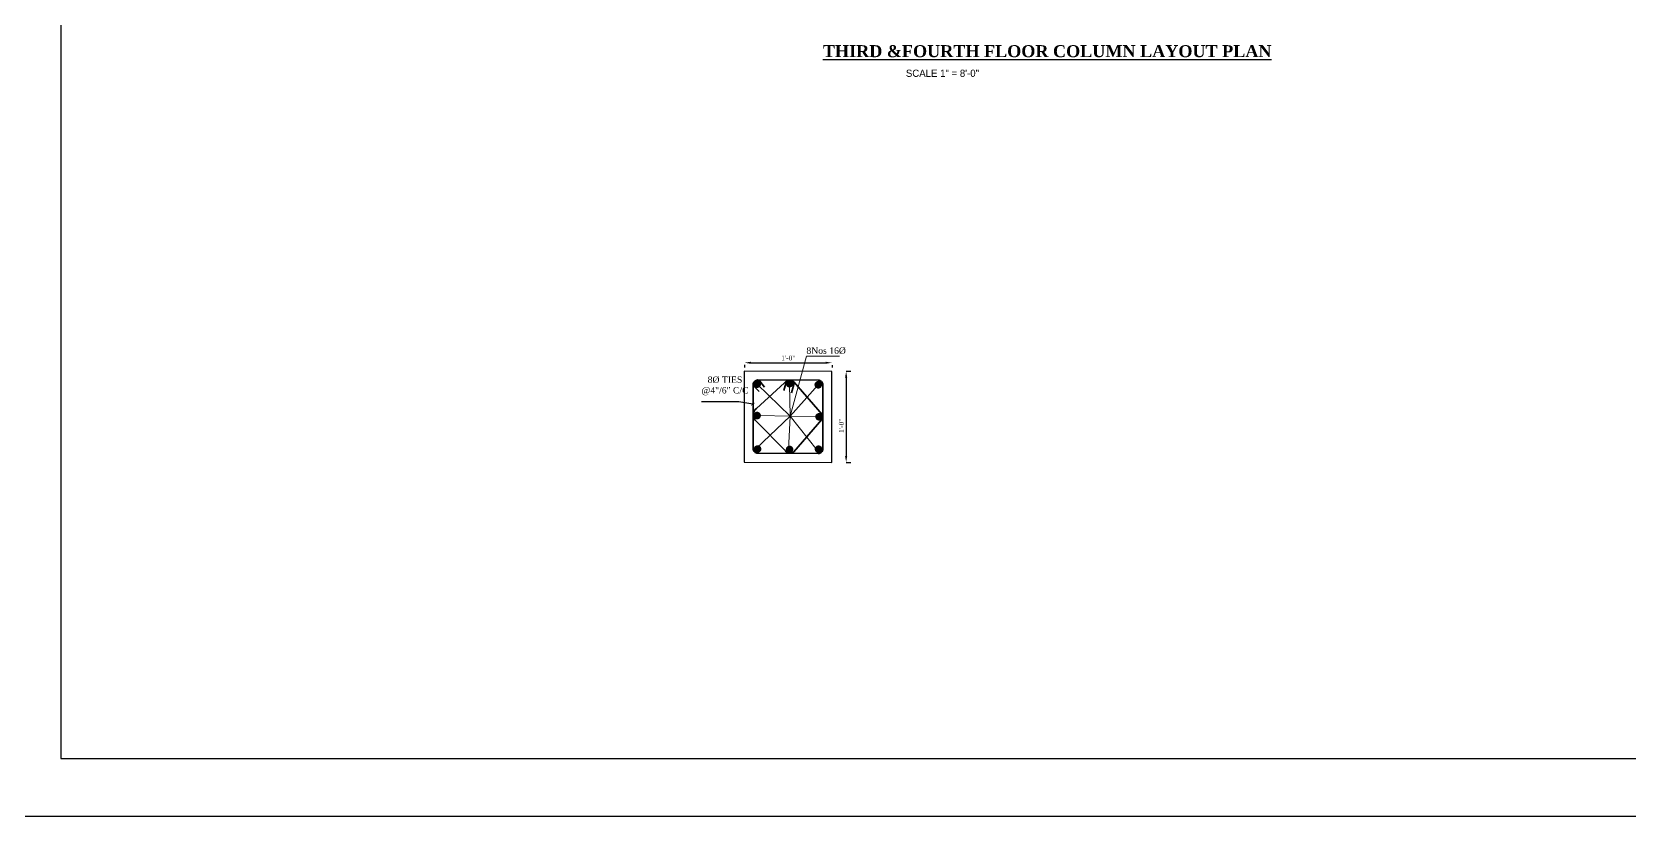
# Model space of a CAD drawing. Extents: x -2338379 to 930990, y -818978 to 106940.
# Drawn here: x 397297 to 399293, y -205212 to -204232 of the extents above; entities that cross this region are included whole.
import ezdxf

# ---------------------------------------------------------------- set-up
doc = ezdxf.new("R2010")
doc.units = 0
doc.header["$MEASUREMENT"] = 0
doc.header["$PDMODE"] = 34
doc.layers.get('0').update_dxf_attribs({"linetype": 'CONTINUOUS', "lineweight": 30})
doc.layers.get('DEFPOINTS').update_dxf_attribs({"linetype": 'CONTINUOUS'})
for name, color, linetype, lineweight in [('DIM', 6, 'CONTINUOUS', 20), ('Dimension', 35, 'CONTINUOUS', 9), ('ope', 1, 'CONTINUOUS', 20), ('rcc', 252, 'CONTINUOUS', 30), ('REIN FORCE BAR', 91, 'CONTINUOUS', 35), ('stair', 4, 'CONTINUOUS', 18), ('TEXT', 7, 'CONTINUOUS', 30), ('WALL', 1, 'CONTINUOUS', 40)]:
    doc.layers.add(name, color=color, linetype=linetype, lineweight=lineweight)
doc.styles.get("Standard").update_dxf_attribs({"font": 'times.ttf', "height": 6})
doc.styles.add('STYLUSBT', font='stylu.ttf', dxfattribs={"height": 9})
doc.dimstyles.get("Standard").update_dxf_attribs({"dimscale": 0.5, "dimtxt": 12, "dimasz": 4, "dimexe": 6, "dimexo": 6, "dimgap": 3, "dimtad": 1, "dimdec": 1, "dimzin": 11, "dimdsep": 46, "dimlunit": 4, "dimtxsty": 'Standard', "dimblk1": 'ARCHTICK', "dimblk2": 'ARCHTICK', "dimsah": 1, "dimcen": 2.5, "dimdle": 6, "dimclrd": 6, "dimclre": 6, "dimclrt": 7, "dimazin": 0, "dimtfac": 1, "dimtdec": 1, "dimtix": 1, "dimtmove": 1, "dimatfit": 3, "dimldrblk": 'ARCHTICK', "dimfxl": 1, "dimtolj": 1, "dimtzin": 0, "dimarcsym": 0})
doc.dimstyles.new('Standard$0', dxfattribs={"dimtxt": 6, "dimasz": 4, "dimexe": 3, "dimexo": 6, "dimgap": 3, "dimtad": 1, "dimdec": 1, "dimzin": 0, "dimdsep": 46, "dimlunit": 4, "dimtxsty": 'Standard', "dimcen": 0.09, "dimclrd": 6, "dimclre": 6, "dimclrt": 7, "dimadec": 0, "dimazin": 0, "dimtfac": 1, "dimtdec": 1, "dimtix": 1, "dimtofl": 0, "dimtmove": 1, "dimatfit": 3, "dimfxl": 1, "dimtolj": 1, "dimtzin": 0, "dimlwd": 18, "dimlwe": 18, "dimarcsym": 0})

# ---------------------------------------------------------------- blocks, each defined once
blk = doc.blocks.new('*D362')
at = {"layer": 'DEFPOINTS', "color": 0, "lineweight": 30, "transparency": 16777216}
for p in [(398187.5, -204630.5), (398296.9, -204630.7), (398296.9, -204645.7)]:
    blk.add_point(p, dxfattribs=at)
at = {"layer": 'ope', "color": 6, "lineweight": -2, "transparency": 16777216}
for p, q in [((398187.5, -204648.5), (398187.5, -204651.7)), ((398195.5, -204645.7), (398288.9, -204645.7)), ((398296.9, -204648.7), (398296.9, -204651.7))]:
    blk.add_line(p, q, dxfattribs=at)
at = {"layer": 'ope', "color": 6, "lineweight": 30, "transparency": 16777216}
for points in [[(398195.5, -204644.4), (398195.5, -204647), (398187.5, -204645.7)], [(398288.9, -204644.4), (398288.9, -204647), (398296.9, -204645.7)]]:
    blk.add_solid(points, dxfattribs=at)
at = {"layer": 'ope', "color": 7, "transparency": 16777216, "insert": (398242.2, -204639.7), "char_height": 6, "attachment_point": 5}
blk.add_mtext('\\A1;1\'-0"', dxfattribs=at)
blk = doc.blocks.new('*D363')
at = {"layer": 'DEFPOINTS', "color": 0, "lineweight": 30, "transparency": 16777216}
for p in [(398296.6, -204656.4), (398296.6, -204770.2), (398314.6, -204770.2)]:
    blk.add_point(p, dxfattribs=at)
at = {"layer": 'ope', "color": 6, "lineweight": -2, "transparency": 16777216}
for p, q in [((398314.6, -204656.4), (398320.6, -204656.4)), ((398314.6, -204664.4), (398314.6, -204762.2)), ((398314.6, -204770.2), (398320.6, -204770.2))]:
    blk.add_line(p, q, dxfattribs=at)
at = {"layer": 'ope', "color": 6, "lineweight": 30, "transparency": 16777216}
for points in [[(398313.2, -204664.4), (398315.9, -204664.4), (398314.6, -204656.4)], [(398313.2, -204762.2), (398315.9, -204762.2), (398314.6, -204770.2)]]:
    blk.add_solid(points, dxfattribs=at)
at = {"layer": 'ope', "color": 7, "transparency": 16777216, "insert": (398308.5, -204724.5), "char_height": 6, "attachment_point": 5, "rotation": 90}
blk.add_mtext('\\A1;1\'-0"', dxfattribs=at)
blk = doc.blocks.new('_ARCHTICK')
at = {"color": 0, "linetype": 'ByBlock', "const_width": 0.15}
blk.add_lwpolyline([(-0.5, -0.5), (0.5, 0.5)], dxfattribs=at)

msp = doc.modelspace()

# ---------------------------------------------------------------- linework, layer by layer
at = {"color": 3}
for points in [[(400438.42, -205212.39), (400438.42, -202965.99), (397260.82, -202965.99), (397260.82, -205212.39)], [(400366.42, -205140.39), (400366.42, -203037.99), (397332.82, -203037.99), (397332.82, -205140.39)]]:
    msp.add_lwpolyline(points, close=True, dxfattribs=at)
at = {"layer": 'Dimension', "color": 2}
for p, q in [((398244.66, -204712.28), (398265.07, -204637.34)), ((398265.07, -204637.34), (398306.25, -204637.34)), ((398203.49, -204672.44), (398244.66, -204712.28)), ((398244.66, -204712.28), (398243.9, -204671.88)), ((398244.66, -204712.28), (398279.71, -204673.25)), ((398202.28, -204752.87), (398244.66, -204712.28)), ((398205.65, -204711.71), (398244.66, -204712.28)), ((398244.66, -204712.28), (398242.66, -204754.54)), ((398244.66, -204712.28), (398278.48, -204755.12)), ((398244.66, -204712.28), (398280.72, -204713.25))]:
    msp.add_line(p, q, dxfattribs=at)
at = {"layer": 'rcc', "ltscale": 25}
msp.add_lwpolyline([(398187.19, -204769.93), (398296.57, -204770.2), (398296.57, -204656.44), (398187.19, -204656.17)], close=True, dxfattribs=at)
at = {"layer": 'REIN FORCE BAR'}
for p, q in [((398205.58, -204667.24), (398212.66, -204676.13)), ((398240.26, -204667.17), (398236.87, -204680.31)), ((398198.39, -204673.97), (398205.74, -204681.76)), ((398249.82, -204670.08), (398246.43, -204683.21))]:
    msp.add_line(p, q, dxfattribs=at)
for points in [[(398204.29, -204667.24), (398279.47, -204667.51, -0.4142136), (398285.49, -204673.54), (398285.49, -204753.1, -0.4142136), (398279.47, -204759.13), (398204.29, -204758.85, -0.4142136), (398198.26, -204752.83), (398198.26, -204673.27, -0.4142136)], [(398204.29, -204667.24), (398279.47, -204667.51, -0.4142136), (398285.49, -204673.54), (398285.49, -204753.1, -0.4142136), (398279.47, -204759.13), (398204.29, -204758.85, -0.4142136), (398198.26, -204752.83), (398198.26, -204673.27, -0.4142136)], [(398249.3, -204669.38), (398284.46, -204710.31, -0.353604), (398284.34, -204716.48), (398249.07, -204757.1, -0.4398545), (398238.61, -204755.96), (398202.41, -204719.23, -0.5084263), (398202.53, -204702.68), (398237.54, -204670.76, -0.4715297)]]:
    msp.add_lwpolyline(points, format="xyb", close=True, dxfattribs=at)
at = {"layer": 'REIN FORCE BAR', "const_width": 4.75}
for points in [[(398205.86, -204672.44, -1), (398201.12, -204672.44, -1)], [(398246.27, -204671.88, -1), (398241.52, -204671.88, -1)], [(398282.09, -204673.25, -1), (398277.34, -204673.25, -1)], [(398205.65, -204711.71, -1), (398200.9, -204711.71, -1)], [(398278.35, -204713.25, 1), (398283.09, -204713.25, 1)], [(398206.22, -204753.56, -1), (398201.48, -204753.56, -1)], [(398282.44, -204753.76, -1), (398277.7, -204753.76, -1)], [(398246.24, -204754.1, -1), (398241.5, -204754.1, -1)]]:
    msp.add_lwpolyline(points, format="xyb", close=True, dxfattribs=at)
at = {"layer": 'stair', "ltscale": 7}
msp.add_line((398281.57, -204751.93), (398280.07, -204751.39), dxfattribs=at)

# ---------------------------------------------------------------- texts
at = {"layer": 'TEXT', "insert": (398285.51, -204248.66), "char_height": 15, "width": 669, "attachment_point": 1}
msp.add_mtext('{\\fRomantic|b1|i0|c2|p2;\\LTHIRD &FOURTH FLOOR COLUMN LAYOUT PLAN}', dxfattribs=at)
at = {"layer": 'TEXT', "ltscale": 20, "insert": (398389.23, -204279.26), "char_height": 9, "width": 245.5296, "attachment_point": 1, "style": 'STYLUSBT'}
msp.add_mtext('SCALE 1" = 8\'-0"', dxfattribs=at)
at = {"layer": 'WALL', "color": 7, "char_height": 8, "attachment_point": 5}
for s, insert in [('8Nos 16%%C ', (398289.59, -204630.7)), ('8%%c TIES \\P@4"/6" C/C', (398163.13, -204674.62))]:
    msp.add_mtext(s, dxfattribs=dict(at, insert=insert))

# ---------------------------------------------------------------- dimensions: what is measured, and where the dimension line sits
at = {"layer": 'ope'}
dim = msp.add_linear_dim(base=(398296.92, -204645.71), p1=(398187.54, -204630.48), p2=(398296.92, -204630.75), text='1\'-0"', dimstyle='Standard$0', override={"dimtxt": 10, "dimasz": 8, "dimexe": 6, "dimexo": 18, "dimdec": 0, "dimlfac": 0.125, "dimzin": 11, "dimcen": 2.5, "dimdle": 6, "dimtdec": 0, "dimtofl": 1, "dimlwd": 65534, "dimlwe": 65534}, dxfattribs=at)
dim.commit()
dim.dimension.update_dxf_attribs({"geometry": '*D362', "text_midpoint": (398242.23, -204639.66)})
dim = msp.add_linear_dim(base=(398314.57, -204770.2), p1=(398296.57, -204656.44), p2=(398296.57, -204770.2), angle=90, text='1\'-0"', dimstyle='Standard$0', override={"dimtxt": 10, "dimasz": 8, "dimexe": 6, "dimexo": 18, "dimdec": 0, "dimlfac": 0.125, "dimzin": 11, "dimcen": 2.5, "dimdle": 6, "dimtdec": 0, "dimtofl": 1, "dimlwd": 65534, "dimlwe": 65534}, dxfattribs=at)
dim.commit()
dim.dimension.update_dxf_attribs({"geometry": '*D363', "text_midpoint": (398314.57, -204724.53), "dimtype": 160})

# ---------------------------------------------------------------- leaders
at = {"layer": 'DIM'}
msp.add_leader([(398197.89, -204697.53), (398180.57, -204694.36), (398133.78, -204694.36)], dimstyle='Standard', override={"dimscale": 1, "dimtad": 0}, dxfattribs=at)

doc.saveas('drawing.dxf')
